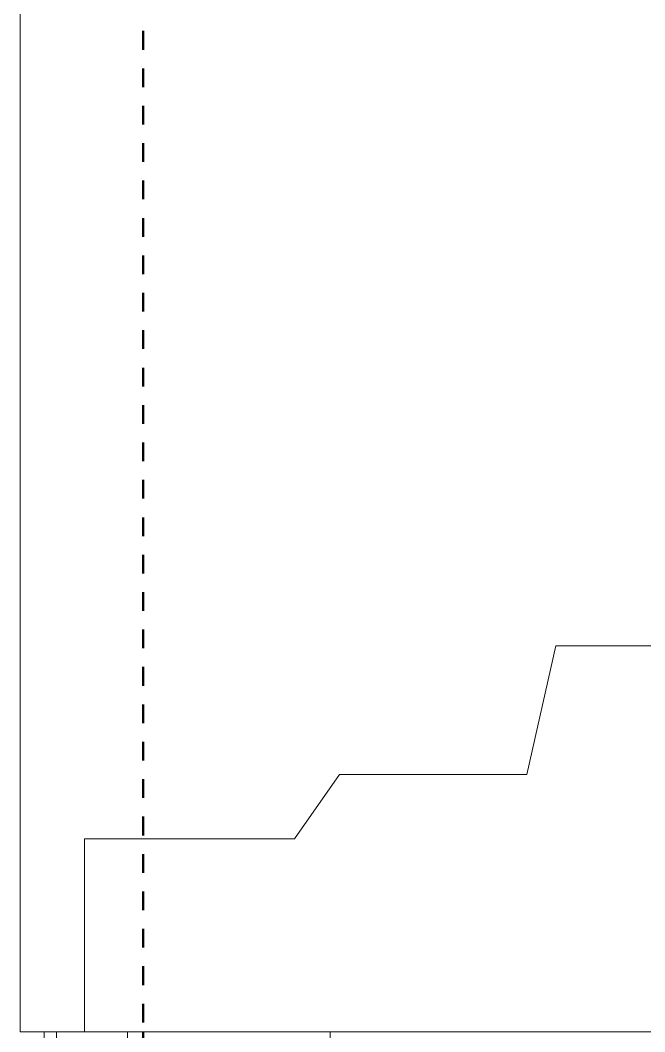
# Model space of a CAD drawing. Header units: inches. Extents: x -4235 to -464, y 9767 to 12347.
# Drawn here: x -3861.38 to -3858.04, y 11587.94 to 11593.35 of the extents above; entities that cross this region are included whole.
import ezdxf

# ---------------------------------------------------------------- set-up
doc = ezdxf.new("R2010")
doc.units = ezdxf.units.IN
doc.header["$MEASUREMENT"] = 0
doc.linetypes.add('Dash 1_16_', pattern=[0.125, 0.0625, -0.0625])
for name, color, linetype, lineweight in [('A-DOOR-5', 31, 'Continuous', 9), ('A-DOOR-FRAM-3', 31, 'Continuous', 20), ('A-WALL-5', 113, 'Continuous', 9), ('A-WALL-6', 113, 'Continuous', 50), ('C-PROP-LINE-1', 91, 'Dash 1_16_', 50)]:
    doc.layers.add(name, color=color, linetype=linetype, lineweight=lineweight)

# ---------------------------------------------------------------- blocks, each defined once
blk = doc.blocks.new('Basic Wall _ EXT - FIBER CEMENT - SMALL - ___-2145935-BACKGROUND - RCP - 3RD FLOOR')
at = {"layer": 'A-WALL-5'}
for p, q in [((-3861.2526, 11587.9394), (-3861.2526, 11557.1124)), ((-3861.1857, 11587.9394), (-3861.1857, 11557.1124)), ((-3860.8064, 11587.9394), (-3860.8064, 11557.1124)), ((-3860.7276, 11587.9394), (-3860.7276, 11557.1124)), ((-3860.7276, 11587.9394), (-3860.7276, 11557.1124))]:
    blk.add_line(p, q, dxfattribs=at)
blk = doc.blocks.new('Door-Inswing-Andersen-400_Series-Single - 3_ 0-1_8_ x 6_ 7-1_2_ - 3rd floor-2895941-BACKGROUND - RCP - 3RD FLOOR')
at = {"layer": 'A-DOOR-FRAM-3'}
for p, q in [((18.0625, -4.75), (18.0625, 1.125)), ((18.0625, 1.125), (18.0625, -5.0938)), ((16, -1.094), (16, -2.2313)), ((16, -2.2313), (16.6875, -2.3865)), ((16.6875, -2.3865), (16.6875, -3.3877)), ((16.6875, -3.3877), (17.0312, -3.6284)), ((19.6875, -3.4375), (18.0625, -3.4375)), ((17.0312, -3.6284), (17.0312, -4.75)), ((18.0625, -4.75), (17.0312, -4.75)), ((18.0625, -5.0938), (-18.0625, -5.0938))]:
    blk.add_line(p, q, dxfattribs=at)
blk = doc.blocks.new('Family - ___-2835860-BACKGROUND - RCP - 3RD FLOOR')
at = {"layer": 'C-PROP-LINE-1'}
blk.add_line((-3860.7237, 11547.5894), (-3860.7237, 12118.5894), dxfattribs=at)
blk = doc.blocks.new('Family - ___-2835932-BACKGROUND - RCP - 3RD FLOOR')
at = {"layer": 'C-PROP-LINE-1'}
blk.add_line((-3860.7237, 9980.1894), (-3860.7237, 12118.5894), dxfattribs=at)

msp = doc.modelspace()

# ---------------------------------------------------------------- linework, layer by layer
at = {"layer": 'A-WALL-5'}
msp.add_line((-3860.7237, 11587.9394), (-3855.1612, 11587.9394), dxfattribs=at)
at = {"layer": 'A-WALL-6'}
msp.add_line((-3860.7237, 11394.8011), (-3860.7237, 11587.9394), dxfattribs=at)

# ---------------------------------------------------------------- block references
at = {"layer": 'A-DOOR-5', "rotation": 269.9999999999999}
msp.add_blockref('Door-Inswing-Andersen-400_Series-Single - 3_ 0-1_8_ x 6_ 7-1_2_ - 3rd floor-2895941-BACKGROUND - RCP - 3RD FLOOR', (-3856.2862, 11606.0019), dxfattribs=at)
at = {"layer": 'A-WALL-5'}
msp.add_blockref('Basic Wall _ EXT - FIBER CEMENT - SMALL - ___-2145935-BACKGROUND - RCP - 3RD FLOOR', (0, 0), dxfattribs=at)
at = {"layer": 'C-PROP-LINE-1'}
for name in ['Family - ___-2835860-BACKGROUND - RCP - 3RD FLOOR', 'Family - ___-2835932-BACKGROUND - RCP - 3RD FLOOR']:
    msp.add_blockref(name, (0, 0), dxfattribs=at)

doc.saveas('drawing.dxf')
